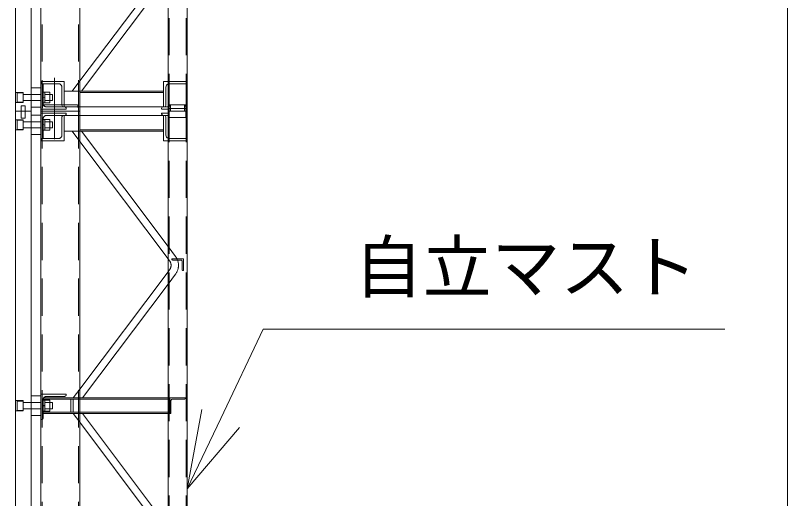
# Model space of a CAD drawing. Units: millimetres, scale not verified. Extents: x -8040 to 8050, y -12949 to 12951.
# Drawn here: x -613 to 1363, y 2005 to 3242 of the extents above; entities that cross this region are included whole.
import ezdxf
from ezdxf.enums import TextEntityAlignment as Align

# ---------------------------------------------------------------- set-up
doc = ezdxf.new("R2010")
doc.units = ezdxf.units.MM
doc.header["$LTSCALE"] = 30
doc.linetypes.add('USER2', pattern=[4.7625, 3.175, -1.5875])
for name, color, linetype, lineweight in [('0-2_41 関連破線', 6, 'USER2', 18), ('0-6_05 寸法', 7, 'Continuous', 18), ('0-F_73 自立マスト', 6, 'Continuous', 18)]:
    doc.layers.add(name, color=color, linetype=linetype, lineweight=lineweight)
doc.styles.add('ＭＳ ゴシック', font='')
doc.styles.get('ＭＳ ゴシック').set_extended_font_data('MS Gothic')

msp = doc.modelspace()

# ---------------------------------------------------------------- linework, layer by layer
at = {"layer": '0-2_41 関連破線'}
for p, q in [((-544.83, 4504.83), (-544.83, 2996.83)), ((-451.23, 4504.83), (-451.23, 2996.83)), ((-219.93, 2996.83), (-219.93, 4504.83)), ((-176.13, 2996.83), (-176.13, 4504.83)), ((-546.03, 3066.83), (-548.03, 3066.83)), ((-546.03, 3072.83), (-546.03, 3066.83)), ((-546.03, 3072.83), (-499.73, 3072.83)), ((-546.03, 3066.83), (-502.53, 3066.83)), ((-513.03, 3081.88), (-513.03, 2975.43)), ((-467.9, 3047.83), (-448.03, 3074.28)), ((-176.03, 3072.83), (-222.33, 3072.83)), ((-176.03, 3066.83), (-219.53, 3066.83)), ((-176.03, 3072.83), (-176.03, 3066.83)), ((-613.03, 3044.83), (-593.03, 3044.83)), ((-609.03, 3043.83), (-609.03, 3019.83)), ((-609.03, 3043.83), (-593.03, 3043.83)), ((-593.03, 3044.83), (-593.03, 3018.83)), ((-542.03, 3062.83), (-542.03, 3016.33)), ((-542.03, 3045.83), (-538.03, 3045.83)), ((-538.03, 3045.83), (-538.03, 3017.83)), ((-538.03, 3045.83), (-525.03, 3045.83)), ((-525.03, 3045.83), (-525.03, 3017.83)), ((-448.03, 3047.83), (-488.03, 3047.83)), ((-593.03, 3039.83), (-548.03, 3039.83)), ((-542.03, 3032.98), (-538.03, 3030.67)), ((-538.03, 3039.83), (-518.03, 3039.83)), ((-518.03, 3039.83), (-518.03, 3023.83)), ((-613.03, 3018.83), (-593.03, 3018.83)), ((-609.03, 3019.83), (-593.03, 3019.83)), ((-593.03, 3023.83), (-548.03, 3023.83)), ((-542.03, 3017.83), (-538.03, 3017.83)), ((-538.03, 3023.83), (-518.03, 3023.83)), ((-538.03, 3017.83), (-525.03, 3017.83)), ((-487.03, 3007.83), (-533.53, 3007.83)), ((-513.03, 3020.4), (-513.03, 2902.7)), ((-448.03, 3007.83), (-487.03, 3007.83)), ((-219.38, 3003.83), (-218.53, 3012.83)), ((-218.53, 3012.83), (-177.53, 3012.83)), ((-215.88, 3012.83), (-215.88, 2996.83)), ((-180.18, 3012.83), (-180.18, 2996.83)), ((-176.68, 3003.83), (-177.53, 3012.83)), ((-598.03, 2978.83), (-598.03, 2996.83)), ((-588.03, 2978.83), (-588.03, 2996.83)), ((-483.03, 3001.83), (-548.03, 3001.83)), ((-483.03, 2991.83), (-548.03, 2991.83)), ((-544.83, 2996.83), (-544.83, 1488.83)), ((-487.03, 2985.83), (-533.53, 2985.83)), ((-488.03, 2920.83), (-488.03, 2985.83)), ((-448.03, 2985.83), (-487.03, 2985.83)), ((-483.03, 3001.83), (-483.03, 3003.83)), ((-483.03, 2991.83), (-483.03, 2989.83)), ((-451.23, 2996.83), (-451.23, 1488.83)), ((-219.93, 1488.83), (-219.93, 2996.83)), ((-219.38, 3003.83), (-219.38, 2996.83)), ((-219.38, 2996.83), (-219.38, 2980.83)), ((-176.68, 3003.83), (-176.68, 2996.83)), ((-176.68, 2996.83), (-176.68, 2980.83)), ((-176.13, 1488.83), (-176.13, 2996.83)), ((-613.03, 2974.83), (-593.03, 2974.83)), ((-609.03, 2973.83), (-609.03, 2949.83)), ((-609.03, 2973.83), (-593.03, 2973.83)), ((-598.03, 2978.83), (-588.03, 2978.83)), ((-593.03, 2974.83), (-593.03, 2948.83)), ((-593.03, 2969.83), (-548.03, 2969.83)), ((-542.03, 2930.83), (-542.03, 2977.33)), ((-542.03, 2975.83), (-538.03, 2975.83)), ((-538.03, 2975.83), (-538.03, 2947.83)), ((-538.03, 2975.83), (-525.03, 2975.83)), ((-538.03, 2969.83), (-518.03, 2969.83)), ((-525.03, 2975.83), (-525.03, 2947.83)), ((-518.03, 2969.83), (-518.03, 2953.83)), ((-494.03, 2981.83), (-494.03, 2935.33)), ((-219.38, 2980.83), (-176.68, 2980.83)), ((-613.03, 2948.83), (-593.03, 2948.83)), ((-609.03, 2949.83), (-593.03, 2949.83)), ((-593.03, 2953.83), (-548.03, 2953.83)), ((-542.03, 2962.98), (-538.03, 2960.67)), ((-542.03, 2947.83), (-538.03, 2947.83)), ((-538.03, 2953.83), (-518.03, 2953.83)), ((-538.03, 2947.83), (-525.03, 2947.83)), ((-448.03, 2945.83), (-488.03, 2945.83)), ((-467.9, 2945.83), (-448.03, 2919.38)), ((-546.03, 2926.83), (-548.03, 2926.83)), ((-546.03, 2926.83), (-502.53, 2926.83)), ((-546.03, 2920.83), (-546.03, 2926.83)), ((-176.03, 2926.83), (-219.53, 2926.83)), ((-176.03, 2920.83), (-176.03, 2926.83)), ((-546.03, 2920.83), (-488.03, 2920.83)), ((-176.03, 2920.83), (-222.33, 2920.83)), ((-222.33, 2650.5), (-203.29, 2625.15)), ((-222.33, 2618.86), (-218.48, 2613.74)), ((-183.03, 2618.83), (-213.03, 2618.83)), ((-213.03, 2618.83), (-213.03, 2617.83)), ((-211.03, 2615.83), (-190.03, 2615.83)), ((-186.03, 2611.83), (-186.03, 2590.83)), ((-183.03, 2618.83), (-183.03, 2588.83)), ((-222.33, 2585.79), (-218.48, 2590.92)), ((-222.33, 2554.15), (-203.29, 2579.51)), ((-184.03, 2588.83), (-183.03, 2588.83)), ((-483.03, 2272.83), (-548.03, 2272.83)), ((-483.03, 2272.83), (-483.03, 2270.83)), ((-464.89, 2262.83), (-448.03, 2285.28)), ((-613.03, 2255.83), (-593.03, 2255.83)), ((-609.03, 2254.83), (-609.03, 2230.83)), ((-609.03, 2254.83), (-593.03, 2254.83)), ((-593.03, 2255.83), (-593.03, 2229.83)), ((-542.03, 2211.83), (-542.03, 2258.33)), ((-542.03, 2256.83), (-538.03, 2256.83)), ((-448.03, 2262.83), (-540.75, 2262.83)), ((-448.03, 2259.63), (-540.75, 2259.63)), ((-538.03, 2256.83), (-538.03, 2228.83)), ((-538.03, 2256.83), (-525.03, 2256.83)), ((-487.03, 2266.83), (-533.53, 2266.83)), ((-525.03, 2256.83), (-525.03, 2228.83)), ((-471.03, 2226.03), (-471.03, 2259.63)), ((-465.03, 2226.03), (-465.03, 2259.63)), ((-222.33, 2262.83), (-218.03, 2262.83)), ((-178.03, 2262.83), (-218.03, 2262.83)), ((-218.03, 2222.83), (-218.03, 2262.83)), ((-215.03, 2224.83), (-215.03, 2255.33)), ((-180.03, 2259.83), (-210.53, 2259.83)), ((-178.03, 2261.83), (-178.03, 2262.83)), ((-593.03, 2250.83), (-548.03, 2250.83)), ((-593.03, 2234.83), (-548.03, 2234.83)), ((-542.03, 2243.98), (-538.03, 2241.67)), ((-538.03, 2250.83), (-518.03, 2250.83)), ((-538.03, 2234.83), (-518.03, 2234.83)), ((-518.03, 2250.83), (-518.03, 2234.83)), ((-613.03, 2229.83), (-593.03, 2229.83)), ((-609.03, 2230.83), (-593.03, 2230.83)), ((-542.03, 2228.83), (-538.03, 2228.83)), ((-448.03, 2222.83), (-542.03, 2222.83)), ((-448.03, 2226.03), (-540.75, 2226.03)), ((-538.03, 2228.83), (-525.03, 2228.83)), ((-464.89, 2222.83), (-448.03, 2200.38)), ((-222.33, 2222.83), (-218.03, 2222.83)), ((-217.03, 2222.83), (-218.03, 2222.83)), ((-546.03, 2207.83), (-548.03, 2207.83))]:
    msp.add_line(p, q, dxfattribs=at)
for centre, radius, start, end in [((-546.03, 3062.83), 4, 359.99996, 89.99996), ((-502.53, 3058.33), 8.5, 70.76688, 89.99996), ((-219.53, 3058.33), 8.5, 89.99996, 109.23304), ((-533.53, 3016.33), 8.5, 179.99996, 269.99996), ((-487.03, 3003.83), 4, 359.99996, 89.99996), ((-533.53, 2977.33), 8.5, 89.99996, 179.99996), ((-490.03, 2981.83), 4, 89.99996, 179.99996), ((-487.03, 2989.83), 4, 269.99996, 359.99996), ((-546.03, 2930.83), 4, 269.99996, 359.99996), ((-502.53, 2935.33), 8.5, 269.99996, 359.99996), ((-219.53, 2935.33), 8.5, 250.76688, 269.99996), ((-233.68, 2602.33), 19, 323.09183, 36.90809), ((-211.03, 2617.83), 2, 179.99996, 269.99996), ((-233.68, 2602.33), 38, 323.09183, 36.90809), ((-190.03, 2611.83), 4, 359.99996, 89.99996), ((-184.03, 2590.83), 2, 179.99996, 269.99996), ((-533.53, 2258.33), 8.5, 89.99996, 179.99996), ((-487.03, 2270.83), 4, 269.99996, 359.99996), ((-210.53, 2255.33), 4.5, 89.99996, 179.99996), ((-180.03, 2261.83), 2, 269.99996, 359.99996), ((-217.03, 2224.83), 2, 269.99996, 359.99996), ((-546.03, 2211.83), 4, 269.99996, 359.99996)]:
    msp.add_arc(centre, radius, start, end, dxfattribs=at)
at = {"layer": '0-6_05 寸法'}
for p, q in [((1363.34, 4006.83), (1363.34, -3093.17)), ((-173.73, 2029.89), (-87.69, 2210.44))]:
    msp.add_line(p, q, dxfattribs=at)
for points in [[(-87.69, 2210.44), (21.1, 2438.73), (1202.5, 2438.73)], [(-39.32, 2187.38), (-173.73, 2029.89), (-136.07, 2233.49)]]:
    msp.add_lwpolyline(points, dxfattribs=at)
at = {"layer": '0-F_73 自立マスト'}
for p, q in [((-573.03, 2996.83), (-573.03, 4504.83)), ((-548.03, 4504.83), (-548.03, 2996.83)), ((-448.03, 4504.83), (-448.03, 2996.83)), ((-222.33, 2996.83), (-222.33, 4504.83)), ((-173.73, 2996.83), (-173.73, 4504.83)), ((-448.03, 3074.28), (-222.33, 3374.79)), ((-444.14, 3047.83), (-222.33, 3343.15)), ((-499.73, 3072.83), (-488.03, 3072.83)), ((-488.03, 3072.83), (-488.03, 3007.83)), ((-234.03, 3072.83), (-234.03, 3007.83)), ((-222.33, 3072.83), (-234.03, 3072.83)), ((-548.03, 3056.83), (-573.03, 3056.83)), ((-494.03, 3011.83), (-494.03, 3058.33)), ((-448.03, 3047.83), (-234.03, 3047.83)), ((-448.03, 3044.83), (-234.03, 3044.83)), ((-228.03, 3011.83), (-228.03, 3058.33)), ((-598.03, 3010.83), (-588.03, 3010.83)), ((-598.03, 2996.83), (-598.03, 3010.83)), ((-588.03, 2996.83), (-588.03, 3010.83)), ((-548.03, 3006.83), (-573.03, 3006.83)), ((-544.83, 3003.76), (-541.76, 3012.83)), ((-541.76, 3012.83), (-454.3, 3012.83)), ((-451.23, 3003.76), (-454.3, 3012.83)), ((-448.03, 3007.83), (-222.33, 3007.83)), ((-239.03, 3004.83), (-239.03, 3002.83)), ((-219.38, 3003.83), (-218.53, 3012.83)), ((-218.53, 3012.83), (-177.53, 3012.83)), ((-176.68, 3003.83), (-177.53, 3012.83)), ((-613.03, 2996.83), (-573.03, 2996.83)), ((-573.03, 1488.83), (-573.03, 2996.83)), ((-573.03, 2986.83), (-548.03, 2986.83)), ((-548.03, 2996.83), (-448.03, 2996.83)), ((-548.03, 2996.83), (-548.03, 1488.83)), ((-548.03, 2996.83), (-448.03, 2996.83)), ((-544.83, 3003.76), (-544.83, 2996.83)), ((-451.23, 3003.76), (-451.23, 2996.83)), ((-448.03, 2996.83), (-448.03, 1488.83)), ((-448.03, 2985.83), (-222.33, 2985.83)), ((-239.03, 3001.83), (-222.33, 3001.83)), ((-239.03, 2989.83), (-239.03, 2991.83)), ((-239.03, 2991.83), (-222.33, 2991.83)), ((-234.03, 2920.83), (-234.03, 2985.83)), ((-222.33, 2996.83), (-173.73, 2996.83)), ((-222.33, 1488.83), (-222.33, 2996.83)), ((-222.33, 2996.83), (-173.73, 2996.83)), ((-219.38, 3003.83), (-176.68, 3003.83)), ((-219.38, 3003.83), (-219.38, 2996.83)), ((-176.68, 3003.83), (-176.68, 2996.83)), ((-173.73, 1488.83), (-173.73, 2996.83)), ((-228.03, 2981.83), (-228.03, 2935.33)), ((-448.03, 2948.83), (-234.03, 2948.83)), ((-448.03, 2945.83), (-234.03, 2945.83)), ((-444.14, 2945.83), (-222.33, 2650.5)), ((-573.03, 2936.83), (-548.03, 2936.83)), ((-448.03, 2919.38), (-222.33, 2618.86)), ((-222.33, 2920.83), (-234.03, 2920.83)), ((-448.03, 2285.28), (-222.33, 2585.79)), ((-441.13, 2262.83), (-222.33, 2554.15)), ((-573.03, 2267.83), (-548.03, 2267.83)), ((-222.33, 2262.83), (-448.03, 2262.83)), ((-448.03, 2259.63), (-222.33, 2259.63)), ((-573.03, 2217.83), (-548.03, 2217.83)), ((-448.03, 2226.03), (-222.33, 2226.03)), ((-222.33, 2222.83), (-448.03, 2222.83)), ((-441.13, 2222.83), (-222.33, 1931.5)), ((-448.03, 2200.38), (-222.33, 1899.86))]:
    msp.add_line(p, q, dxfattribs=at)
for points in [[(-613.03, 2996.83), (-613.03, 4504.83), (-573.03, 4504.83)], [(-613.03, 1488.83), (-613.03, 2996.83), (-573.03, 2996.83)]]:
    msp.add_lwpolyline(points, dxfattribs=at)
for centre, radius, start, end in [((-502.53, 3058.33), 8.5, 359.99996, 70.76688), ((-219.53, 3058.33), 8.5, 109.23303, 179.99996), ((-490.03, 3011.83), 4, 179.99996, 269.99996), ((-235.03, 3003.83), 4, 89.99996, 179.99996), ((-232.03, 3011.83), 4, 269.99996, 359.99996), ((-235.03, 2989.83), 4, 179.99996, 269.99996), ((-232.03, 2981.83), 4, 359.99996, 89.99996), ((-219.53, 2935.33), 8.5, 179.99996, 250.76688)]:
    msp.add_arc(centre, radius, start, end, dxfattribs=at)

# ---------------------------------------------------------------- texts
at = {"layer": '0-6_05 寸法', "style": 'ＭＳ ゴシック'}
msp.add_text('自立マスト', height=129, dxfattribs=at).set_placement((253.64, 2494.73), align=Align.BOTTOM_LEFT)

doc.saveas('drawing.dxf')
